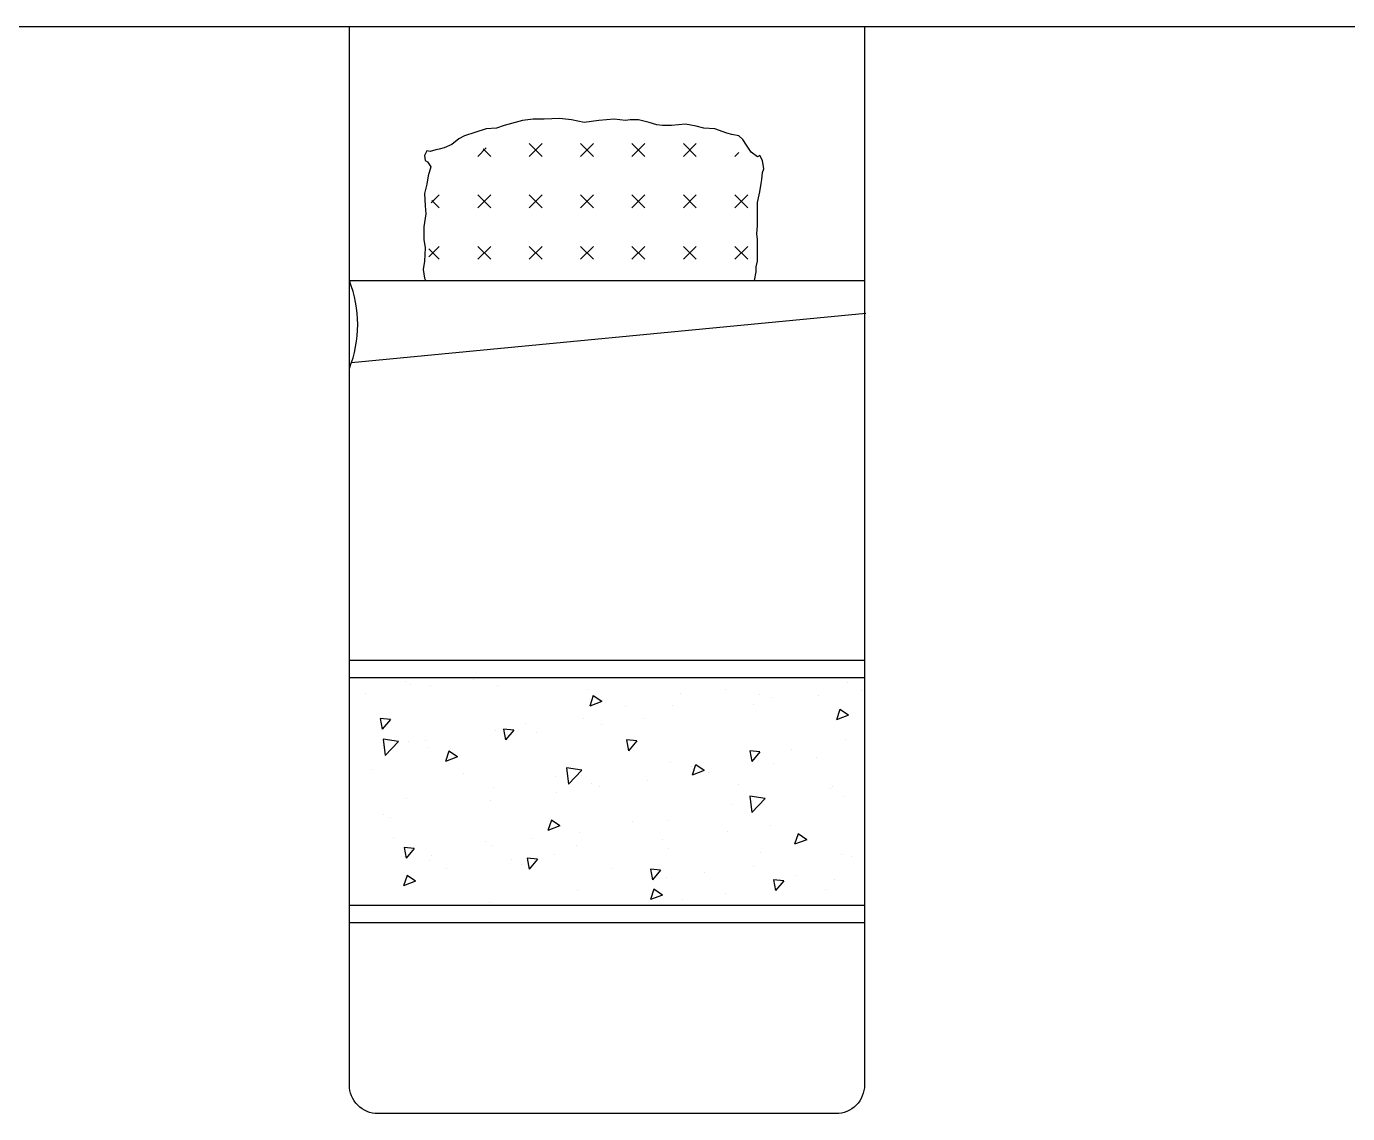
# Model space of a CAD drawing. Header units: inches. Extents: x 8.1 to 50.6, y 12.7 to 37.5.
# Drawn here: x 13.648 to 15.956, y 26.93 to 28.83 of the extents above; entities that cross this region are included whole.
import ezdxf

# ---------------------------------------------------------------- set-up
doc = ezdxf.new("R2010")
doc.units = ezdxf.units.IN
doc.header["$MEASUREMENT"] = 0
doc.layers.add('1', color=1, linetype='Continuous')
doc.layers.add('4', color=4, linetype='Continuous')

msp = doc.modelspace()

# ---------------------------------------------------------------- linework, layer by layer
at = {"layer": '1'}
msp.add_line((8.3869, 28.8301), (28.7131, 28.8301), dxfattribs=at)
at = {"layer": '4'}
for p, q in [((14.5264, 28.6028), (14.5489, 28.6253)), ((14.5264, 28.6253), (14.5489, 28.6028)), ((14.6162, 28.6028), (14.6387, 28.6253)), ((14.6162, 28.6253), (14.6387, 28.6028)), ((14.706, 28.6028), (14.7285, 28.6253)), ((14.706, 28.6253), (14.7285, 28.6028)), ((14.7958, 28.6028), (14.8183, 28.6253)), ((14.7958, 28.6253), (14.8183, 28.6028)), ((14.4366, 28.6028), (14.4515, 28.6177)), ((14.4459, 28.616), (14.4591, 28.6028)), ((14.8856, 28.6028), (14.8925, 28.6097)), ((14.3553, 28.5215), (14.3693, 28.5355)), ((14.4366, 28.513), (14.4591, 28.5355)), ((14.4366, 28.5355), (14.4591, 28.513)), ((14.5264, 28.513), (14.5489, 28.5355)), ((14.5264, 28.5355), (14.5489, 28.513)), ((14.6162, 28.513), (14.6387, 28.5355)), ((14.6162, 28.5355), (14.6387, 28.513)), ((14.706, 28.513), (14.7285, 28.5355)), ((14.706, 28.5355), (14.7285, 28.513)), ((14.7958, 28.513), (14.8183, 28.5355)), ((14.7958, 28.5355), (14.8183, 28.513)), ((14.8856, 28.513), (14.9081, 28.5355)), ((14.8856, 28.5355), (14.9081, 28.513)), ((14.3562, 28.5261), (14.3693, 28.513)), ((14.3509, 28.4273), (14.3693, 28.4457)), ((14.3509, 28.4416), (14.3693, 28.4232)), ((14.4366, 28.4232), (14.4591, 28.4457)), ((14.4366, 28.4457), (14.4591, 28.4232)), ((14.5264, 28.4232), (14.5489, 28.4457)), ((14.5264, 28.4457), (14.5489, 28.4232)), ((14.6162, 28.4232), (14.6387, 28.4457)), ((14.6162, 28.4457), (14.6387, 28.4232)), ((14.706, 28.4232), (14.7285, 28.4457)), ((14.706, 28.4457), (14.7285, 28.4232)), ((14.7958, 28.4232), (14.8183, 28.4457)), ((14.7958, 28.4457), (14.8183, 28.4232)), ((14.8856, 28.4232), (14.9081, 28.4457)), ((14.8856, 28.4457), (14.9081, 28.4232)), ((14.2122, 28.3858), (15.113, 28.3858)), ((15.1144, 28.3283), (14.2158, 28.2421)), ((15.1109, 27.7218), (14.2122, 27.7218)), ((15.1109, 27.6918), (14.2122, 27.6918)), ((14.3105, 27.6852), (14.3105, 27.6852)), ((14.3197, 27.6798), (14.3197, 27.6798)), ((14.354, 27.6788), (14.354, 27.6788)), ((14.4291, 27.6887), (14.4291, 27.6887)), ((14.4706, 27.6784), (14.4706, 27.6784)), ((15.0479, 27.6917), (15.0479, 27.6917)), ((15.083, 27.6831), (15.083, 27.6831)), ((14.2403, 27.6639), (14.2403, 27.6639)), ((14.6308, 27.6717), (14.6308, 27.6717)), ((14.6382, 27.6605), (14.6321, 27.6423)), ((14.6531, 27.6504), (14.6382, 27.6604)), ((14.7909, 27.6649), (14.7909, 27.6649)), ((14.8698, 27.6718), (14.8698, 27.6718)), ((14.929, 27.662), (14.929, 27.662)), ((14.9511, 27.6581), (14.9511, 27.6581)), ((15.0314, 27.6601), (15.0314, 27.6601)), ((15.1065, 27.67), (15.1065, 27.67)), ((14.6531, 27.6504), (14.6321, 27.6423)), ((14.6949, 27.6417), (14.6949, 27.6417)), ((14.7775, 27.6428), (14.7775, 27.6428)), ((14.9178, 27.6451), (14.9178, 27.6451)), ((15.0693, 27.6364), (15.0632, 27.6183)), ((15.0842, 27.6263), (15.0693, 27.6364)), ((14.2661, 27.6207), (14.2696, 27.6019)), ((14.2841, 27.6191), (14.2662, 27.6207)), ((14.2841, 27.6191), (14.2696, 27.6018)), ((14.5199, 27.6117), (14.5199, 27.6117)), ((14.6216, 27.6203), (14.6216, 27.6203)), ((14.6532, 27.6103), (14.6532, 27.6103)), ((14.7283, 27.6202), (14.7283, 27.6202)), ((15.0842, 27.6263), (15.0632, 27.6183)), ((14.2714, 27.5842), (14.2747, 27.5558)), ((14.2981, 27.5801), (14.2714, 27.5842)), ((14.4676, 27.5992), (14.4676, 27.5992)), ((14.4813, 27.6019), (14.4848, 27.5831)), ((14.4993, 27.6003), (14.4813, 27.6018)), ((14.4993, 27.6003), (14.4848, 27.583)), ((14.5396, 27.5953), (14.5396, 27.5953)), ((14.7145, 27.5814), (14.6965, 27.583)), ((14.6965, 27.583), (14.7, 27.5642)), ((15.0794, 27.5833), (15.0794, 27.5833)), ((14.2981, 27.5801), (14.2747, 27.5557)), ((14.275, 27.5605), (14.275, 27.5605)), ((14.3161, 27.58), (14.3161, 27.58)), ((14.345, 27.5817), (14.345, 27.5817)), ((14.3501, 27.5704), (14.3501, 27.5704)), ((14.3861, 27.5637), (14.38, 27.5456)), ((14.401, 27.5536), (14.3861, 27.5637)), ((14.7145, 27.5814), (14.7, 27.5642)), ((14.9117, 27.5642), (14.9152, 27.5454)), ((14.9296, 27.5626), (14.9117, 27.5642)), ((14.9296, 27.5626), (14.9152, 27.5454)), ((14.9253, 27.5621), (14.9253, 27.5621)), ((14.9844, 27.5668), (14.9844, 27.5668)), ((14.401, 27.5536), (14.38, 27.5455)), ((14.7738, 27.5429), (14.7738, 27.5429)), ((14.8094, 27.5368), (14.8094, 27.5368)), ((14.8172, 27.5397), (14.8112, 27.5215)), ((14.8322, 27.5296), (14.8173, 27.5396)), ((14.9525, 27.5418), (14.9525, 27.5418)), ((15.0276, 27.5517), (15.0276, 27.5517)), ((14.252, 27.5319), (14.252, 27.5319)), ((14.4122, 27.5251), (14.4122, 27.5251)), ((14.5723, 27.5184), (14.5723, 27.5184)), ((14.6183, 27.5304), (14.5916, 27.5346)), ((14.5916, 27.5346), (14.5949, 27.5061)), ((14.6183, 27.5304), (14.5949, 27.5061)), ((14.618, 27.5204), (14.618, 27.5204)), ((14.8322, 27.5296), (14.8112, 27.5215)), ((14.8389, 27.5268), (14.8389, 27.5268)), ((14.464, 27.4993), (14.464, 27.4993)), ((14.5743, 27.492), (14.5743, 27.492)), ((14.6345, 27.5067), (14.6345, 27.5067)), ((14.6494, 27.5019), (14.6494, 27.5019)), ((14.7325, 27.5116), (14.7325, 27.5116)), ((14.8926, 27.5048), (14.8926, 27.5048)), ((15.0528, 27.4981), (15.0528, 27.4981)), ((15.0563, 27.5009), (15.0563, 27.5009)), ((14.3124, 27.4801), (14.3124, 27.4801)), ((14.4595, 27.4767), (14.4595, 27.4767)), ((14.8813, 27.4709), (14.8813, 27.4709)), ((14.9117, 27.4849), (14.9151, 27.4564)), ((14.9384, 27.4808), (14.9118, 27.4849)), ((14.9384, 27.4808), (14.9151, 27.4564)), ((15.0757, 27.4834), (15.0757, 27.4834)), ((14.2712, 27.4521), (14.2712, 27.4521)), ((14.2846, 27.4467), (14.2846, 27.4467)), ((14.9217, 27.4623), (14.9217, 27.4623)), ((14.5652, 27.4429), (14.5591, 27.4248)), ((14.5801, 27.4328), (14.5591, 27.4247)), ((14.5801, 27.4328), (14.5652, 27.4429)), ((14.7064, 27.4409), (14.7064, 27.4409)), ((14.7702, 27.4431), (14.7702, 27.4431)), ((14.8736, 27.4234), (14.8736, 27.4234)), ((14.9487, 27.4333), (14.9487, 27.4333)), ((14.2893, 27.4129), (14.2893, 27.4129)), ((14.4494, 27.4062), (14.4494, 27.4062)), ((14.4603, 27.3994), (14.4603, 27.3994)), ((14.5314, 27.4108), (14.5314, 27.4108)), ((14.6095, 27.3994), (14.6095, 27.3994)), ((14.6143, 27.4206), (14.6143, 27.4206)), ((14.76, 27.4085), (14.76, 27.4085)), ((14.9963, 27.4189), (14.9902, 27.4008)), ((15.0113, 27.4088), (14.9902, 27.4007)), ((15.0113, 27.4088), (14.9963, 27.4189)), ((14.3257, 27.3934), (14.3078, 27.395)), ((14.3078, 27.395), (14.3112, 27.3762)), ((14.3088, 27.3802), (14.3088, 27.3802)), ((14.3257, 27.3934), (14.3113, 27.3762)), ((14.3565, 27.3808), (14.3565, 27.3808)), ((14.5409, 27.3746), (14.523, 27.3762)), ((14.523, 27.3762), (14.5264, 27.3574)), ((14.5705, 27.3835), (14.5705, 27.3835)), ((14.7697, 27.3926), (14.7697, 27.3926)), ((14.9298, 27.3859), (14.9298, 27.3859)), ((15.0721, 27.3835), (15.0721, 27.3835)), ((15.09, 27.3791), (15.09, 27.3791)), ((14.3525, 27.3726), (14.3525, 27.3726)), ((14.3818, 27.3587), (14.3818, 27.3587)), ((14.4954, 27.3737), (14.4954, 27.3737)), ((14.5127, 27.3659), (14.5127, 27.3659)), ((14.5409, 27.3746), (14.5264, 27.3574)), ((14.6728, 27.3591), (14.6728, 27.3591)), ((14.7381, 27.3574), (14.7416, 27.3386)), ((14.7561, 27.3558), (14.7381, 27.3573)), ((14.7561, 27.3558), (14.7416, 27.3385)), ((14.833, 27.3523), (14.833, 27.3523)), ((14.918, 27.3624), (14.918, 27.3624)), ((14.3131, 27.3461), (14.307, 27.328)), ((14.328, 27.3361), (14.307, 27.328)), ((14.328, 27.3361), (14.3131, 27.3461)), ((14.7665, 27.3432), (14.7665, 27.3432)), ((14.9533, 27.3385), (14.9568, 27.3197)), ((14.9713, 27.337), (14.9533, 27.3385)), ((14.9713, 27.337), (14.9568, 27.3197)), ((14.9931, 27.3456), (14.9931, 27.3456)), ((15.0592, 27.34), (15.0592, 27.34)), ((14.6107, 27.3207), (14.6107, 27.3207)), ((14.7442, 27.3221), (14.7382, 27.304)), ((14.7592, 27.312), (14.7382, 27.304)), ((14.7592, 27.312), (14.7443, 27.3221)), ((14.8698, 27.315), (14.8698, 27.315)), ((15.0439, 27.3219), (15.0439, 27.3219)), ((14.2122, 27.2943), (15.1109, 27.2943)), ((14.4567, 27.2996), (14.4567, 27.2996)), ((14.7947, 27.3051), (14.7947, 27.3051)), ((14.2122, 27.2643), (15.1109, 27.2643))]:
    msp.add_line(p, q, dxfattribs=at)
msp.add_lwpolyline([(14.2122, 28.8301), (15.1122, 28.8301), (15.1122, 26.9801, -0.414214), (15.0622, 26.9301), (14.2622, 26.9301, -0.414214), (14.2122, 26.9801), (14.2122, 28.8301)], format="xyb", dxfattribs=at)
msp.add_lwpolyline([(14.9202, 28.3858), (14.923, 28.4013), (14.923, 28.4099), (14.9254, 28.4196), (14.9254, 28.4576), (14.9242, 28.4674), (14.9254, 28.482), (14.9254, 28.5224), (14.9279, 28.5359), (14.9291, 28.5408), (14.9315, 28.5554), (14.9328, 28.5628), (14.934, 28.575), (14.9364, 28.5811), (14.934, 28.5958), (14.9291, 28.6044), (14.9254, 28.6019), (14.9144, 28.6105), (14.9108, 28.6154), (14.9059, 28.6227), (14.8998, 28.6325), (14.8924, 28.6386), (14.8802, 28.6411), (14.8716, 28.6435), (14.8509, 28.6509), (14.8313, 28.6521), (14.8179, 28.6557), (14.7995, 28.6594), (14.7751, 28.657), (14.7592, 28.657), (14.7494, 28.6582), (14.736, 28.6619), (14.7176, 28.6668), (14.703, 28.6668), (14.6944, 28.6655), (14.6748, 28.668), (14.6614, 28.6668), (14.648, 28.6655), (14.6223, 28.6619), (14.6003, 28.6668), (14.5795, 28.6692), (14.5526, 28.668), (14.5331, 28.668), (14.5147, 28.6655), (14.4829, 28.657), (14.4695, 28.6521), (14.4512, 28.6509), (14.4316, 28.6447), (14.4133, 28.6386), (14.4035, 28.6337), (14.3913, 28.6239), (14.3778, 28.6178), (14.3693, 28.6154), (14.3632, 28.6142), (14.3534, 28.6117), (14.3473, 28.6129), (14.3436, 28.6044), (14.3448, 28.5958), (14.3485, 28.5934), (14.3546, 28.5848), (14.3497, 28.5689), (14.3473, 28.5542), (14.3436, 28.5383), (14.3448, 28.5163), (14.346, 28.5028), (14.3424, 28.4796), (14.3424, 28.4576), (14.3448, 28.4429), (14.3436, 28.4196), (14.3412, 28.405), (14.3436, 28.3903), (14.346, 28.3854)], dxfattribs=at)
msp.add_arc((14.0193, 28.309), 0.2076, 338.2909, 21.7091, dxfattribs=at)

doc.saveas('drawing.dxf')
